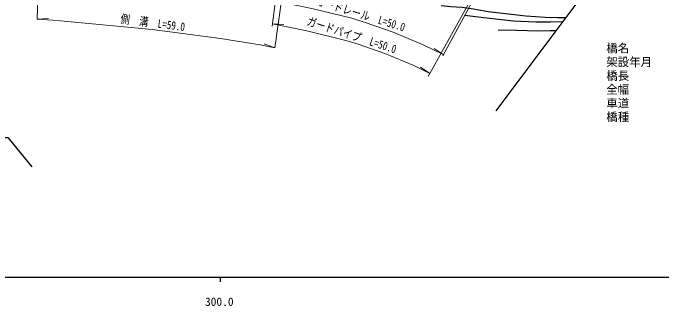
# Model space of a CAD drawing. Units: millimetres at full size, sheet at 1:1000; details may follow other scales. Extents: x 40000 to 680000, y 20000 to 380000.
# Drawn here: x 322747 to 464391, y 198715 to 262775 of the extents above; entities that cross this region are included whole.
import ezdxf
from ezdxf.enums import TextEntityAlignment as Align

# ---------------------------------------------------------------- set-up
doc = ezdxf.new("R2010")
doc.units = ezdxf.units.MM
doc.header["$LTSCALE"] = 1000
for name, color, linetype, lineweight in [('M-BGD', 7, 'Continuous', 25), ('M-BMK-OTRS', 5, 'Continuous', 25), ('M-STR-HTXT', 7, 'Continuous', 13), ('M-TTL-BAND', 7, 'Continuous', 25)]:
    doc.layers.add(name, color=color, linetype=linetype, lineweight=lineweight)
doc.styles.add('ＭＳ ゴシック', font='')
doc.styles.get('ＭＳ ゴシック').set_extended_font_data('MS Gothic')

msp = doc.modelspace()

# ---------------------------------------------------------------- linework, layer by layer
at = {"layer": 'M-BGD'}
for points in [[(416327, 264440), (418458, 264167), (420942, 264005), (423375, 263696), (426592, 263075), (430405, 262656), (434819, 262179), (439079, 261835), (441743, 261770), (443647, 261771)], [(421498, 262291), (423273, 262069), (426892, 261603), (432180, 261037), (437030, 260801), (440278, 260822), (442866, 260879)], [(428759, 259058), (432844, 259048), (437427, 258869), (440219, 258911), (441439, 258972)], [(240174, 243653), (245846, 239673), (246956, 239673), (248991, 235265), (306938, 235265), (306938, 236670), (307950, 236670), (307950, 235255), (319438, 235255), (319438, 235575), (321625, 235575), (326861, 229158)]]:
    msp.add_lwpolyline(points, dxfattribs=at)
at = {"layer": 'M-BMK-OTRS'}
msp.add_line((472950, 301067), (428250, 241354), dxfattribs=at)
at = {"layer": 'M-STR-HTXT'}
for p, q in [((329093, 298380), (328069, 261386)), ((379429, 259896), (383648, 292188)), ((385241, 292990), (379982, 255171)), ((413508, 248919), (431141, 280862)), ((430657, 278984), (416672, 253420)), ((328069, 261386), (330516, 261575)), ((379492, 260376), (381942, 260221)), ((379982, 255171), (377670, 255995)), ((416808, 253668), (414772, 255040)), ((413854, 249545), (411818, 250918))]:
    msp.add_line(p, q, dxfattribs=at)
for points in [[(380900, 265191), (388056, 263720), (396786, 261606), (399718, 260713), (405820, 258568), (412389, 255822), (416808, 253668)], [(328069, 261386), (331430, 261175), (333138, 261027), (353203, 259166), (368091, 257214), (376784, 255829), (379982, 255171)], [(379492, 260376), (386963, 258840), (395468, 256781), (398159, 255961), (404025, 253899), (410327, 251265), (413854, 249545)]]:
    msp.add_lwpolyline(points, dxfattribs=at)
at = {"layer": 'M-TTL-BAND'}
for p, q in [((40000, 205000), (579000, 205000)), ((368000, 205000), (368000, 204000))]:
    msp.add_line(p, q, dxfattribs=at)

# ---------------------------------------------------------------- texts
at = {"layer": 'M-STR-HTXT', "style": 'ＭＳ ゴシック', "width": 0.8}
for s, rotation, p in [('ガードレール  L=50.0', 343.055, (398252, 261159)), ('側\u3000溝\u3000L=59.0', 352.529, (353109, 259178)), ('ガードパイプ\u3000L=50.0 ', 342.103, (396814, 256371))]:
    msp.add_text(s, height=1833, rotation=rotation, dxfattribs=at).set_placement(p, align=Align.BOTTOM_CENTER)
at = {"layer": 'M-STR-HTXT', "style": 'ＭＳ ゴシック'}
for s, p in [('橋名', (452425, 253580)), ('架設年月', (452425, 250580)), ('橋長', (452425, 247580)), ('全幅', (452425, 244580)), ('車道', (452425, 241580)), ('橋種', (452425, 238580))]:
    msp.add_text(s, height=1833, dxfattribs=at).set_placement(p, align=Align.BOTTOM_LEFT)
at = {"layer": 'M-TTL-BAND', "style": 'ＭＳ ゴシック'}
msp.add_text('300.0', height=1833, dxfattribs=at).set_placement((367844, 198195), align=Align.BOTTOM_CENTER)

doc.saveas('drawing.dxf')
